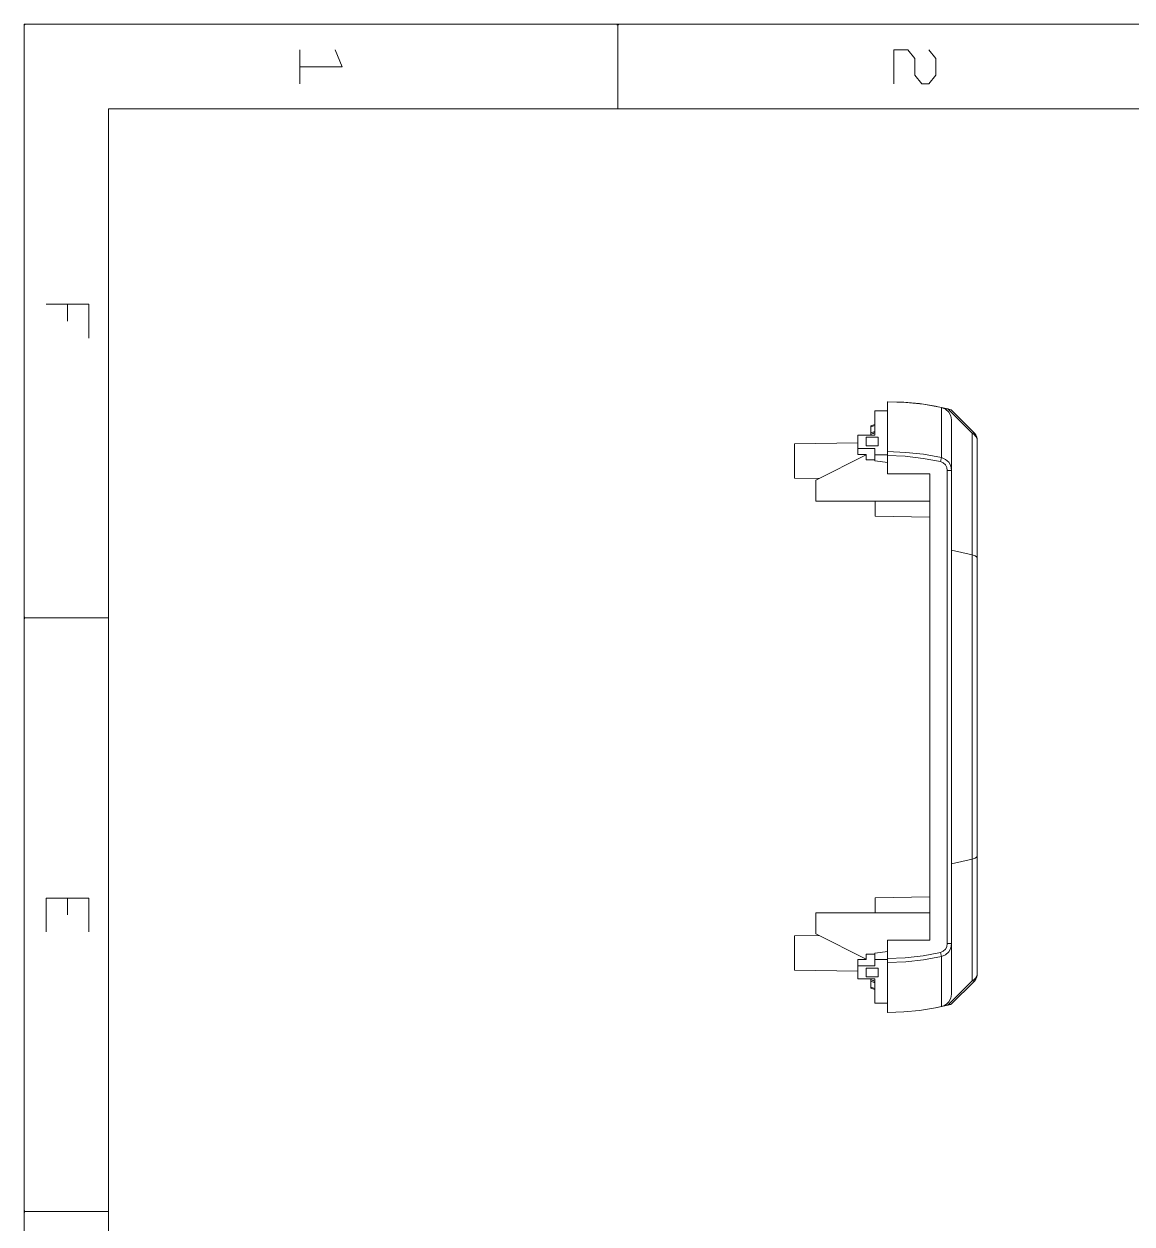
# Model space of a CAD drawing. Header units: millimetres. Extents: x 0 to 204, y 0 to 288.
# Drawn here: x 0 to 89.6, y 190.9 to 288 of the extents above; entities that cross this region are included whole.
import ezdxf

# ---------------------------------------------------------------- set-up
doc = ezdxf.new("R2010")
doc.units = ezdxf.units.MM

msp = doc.modelspace()

# ---------------------------------------------------------------- hatches: boundary and pattern name
h = msp.add_hatch(color=0)
h.dxf.hatch_style = 2
h.paths.add_polyline_path([(0, 287.951333), (0.105833, 287.951333), (0.105833, 287.930167), (0.084667, 287.8455), (0, 287.824333)])
h = msp.add_hatch(color=0)
h.dxf.hatch_style = 2
h.paths.add_polyline_path([(48.090667, 287.951333), (48.090667, 287.930167), (48.0695, 287.8455), (47.984833, 287.824333), (47.900167, 287.8455), (47.879, 287.930167), (47.879, 287.951333)])
h = msp.add_hatch(color=0)
h.dxf.hatch_style = 2
h.paths.add_polyline_path([(0, 240.051167), (0.084667, 240.03), (0.105833, 239.945333), (0.084667, 239.860667), (0, 239.8395)])
h = msp.add_hatch(color=0)
h.dxf.hatch_style = 2
h.paths.add_polyline_path([(0, 192.066333), (0.084667, 192.045167), (0.105833, 191.9605), (0.084667, 191.875833), (0, 191.854667)])

# ---------------------------------------------------------------- linework, layer by layer
at = {"color": 0, "lineweight": 0}
for points in [[(0, 287.930167), (203.581, 287.930167)], [(0, 287.930167), (0, 0)], [(0, 287.930167), (203.581, 287.930167)], [(0, 0), (0, 287.930167)], [(0, 287.930167), (0.021167, 287.930167)], [(47.984833, 287.930167), (47.984833, 281.093333)], [(25.146, 285.855833), (25.7175, 284.48), (22.2885, 284.48)], [(22.2885, 285.855833), (22.2885, 283.104167)], [(73.130833, 285.855833), (73.702333, 285.157333), (73.702333, 283.802667), (73.130833, 283.104167), (72.559333, 283.104167), (71.987833, 283.802667), (71.987833, 285.157333), (71.4375, 285.855833), (70.2945, 285.855833), (70.2945, 283.104167)], [(6.836833, 281.093333), (6.836833, 6.836833)], [(6.836833, 281.093333), (196.744167, 281.093333)], [(1.799167, 265.303), (5.228167, 265.303), (5.228167, 262.551333)], [(3.513667, 265.303), (3.513667, 263.927167)], [(69.7865, 257.407833), (69.7865, 251.587)], [(74.146833, 256.942167), (72.7075, 257.217333), (71.268167, 257.3655), (69.7865, 257.407833)], [(74.908833, 256.772833), (73.66, 257.048), (72.39, 257.259667), (71.098833, 257.386667), (69.807667, 257.407833)], [(69.7865, 256.667), (68.7705, 256.667)], [(68.7705, 254.719667), (68.7705, 256.667)], [(74.146833, 252.899333), (74.146833, 256.942167)], [(74.146833, 256.942167), (74.676, 256.836333), (74.824167, 256.794)], [(74.146833, 256.942167), (74.4855, 256.815167), (74.760667, 256.561167), (74.908833, 256.264833), (74.972333, 255.947333)], [(76.6445, 254.867833), (74.676, 256.836333)], [(74.93, 256.772833), (74.824167, 256.794)], [(76.813833, 254.867833), (74.93, 256.772833)], [(68.453, 255.4605), (68.7705, 255.5875)], [(68.7705, 255.502833), (68.453, 255.375833)], [(68.453, 255.4605), (68.453, 254.719667)], [(74.972333, 255.947333), (74.972333, 209.528833)], [(68.7705, 254.719667), (67.394667, 254.719667)], [(67.394667, 254.719667), (67.394667, 253.153333)], [(69.045667, 254.550333), (68.072, 254.550333)], [(68.072, 253.851833), (68.072, 254.550333)], [(68.453, 254.889), (68.7705, 255.016)], [(68.7705, 254.910167), (68.707, 254.889), (68.622333, 254.846667), (68.453, 254.783167)], [(69.045667, 253.851833), (69.045667, 254.550333)], [(76.813833, 254.867833), (76.729167, 254.889), (76.6445, 254.867833), (76.7715, 254.783167), (76.940833, 254.613833), (77.0255, 254.402167)], [(76.6445, 254.867833), (76.6445, 210.608333)], [(77.0255, 254.402167), (77.004333, 254.5715), (76.919667, 254.740833), (76.813833, 254.867833)], [(77.0255, 254.402167), (77.0255, 211.074)], [(67.394667, 254.084667), (62.272333, 254)], [(62.272333, 251.248333), (62.272333, 254)], [(68.7705, 253.640167), (67.394667, 253.640167)], [(68.7705, 252.645333), (68.7705, 253.640167)], [(74.146833, 252.899333), (72.7075, 253.1745), (71.268167, 253.322667), (69.7865, 253.386167)], [(68.072, 253.111), (63.986833, 251.079)], [(68.072, 253.153333), (67.394667, 253.153333)], [(68.072, 253.153333), (68.072, 252.73)], [(68.072, 252.73), (68.7705, 252.708833)], [(69.7865, 253.132167), (68.7705, 253.132167)], [(69.807667, 252.497167), (68.7705, 252.645333)], [(74.083333, 252.581833), (72.665167, 252.835833), (71.225833, 253.005167), (69.7865, 253.068667)], [(74.083333, 252.581833), (74.146833, 252.899333)], [(74.6125, 251.862167), (74.591333, 252.095), (74.4855, 252.306667), (74.295, 252.476), (74.083333, 252.581833)], [(74.972333, 251.862167), (74.908833, 252.222), (74.7395, 252.518333), (74.4855, 252.751167), (74.146833, 252.899333)], [(64.262, 251.206), (62.272333, 251.248333)], [(69.7865, 251.587), (73.2155, 251.587)], [(73.2155, 213.889167), (73.2155, 251.587)], [(74.6125, 251.862167), (74.972333, 251.862167)], [(74.6125, 213.614), (74.6125, 251.862167)], [(63.986833, 249.3645), (63.986833, 251.079)], [(73.2155, 249.3645), (63.986833, 249.3645)], [(68.791667, 248.158), (68.791667, 249.3645)], [(73.2155, 248.0945), (68.791667, 248.158)], [(74.972333, 245.4275), (76.6445, 245.0465)], [(76.6445, 245.0465), (76.877333, 244.961833), (76.983167, 244.877167), (77.0255, 244.771333)], [(0, 239.945333), (6.836833, 239.945333)], [(74.972333, 220.048667), (76.6445, 220.429667)], [(76.6445, 220.429667), (76.877333, 220.514333), (76.983167, 220.599), (77.0255, 220.704833)], [(1.799167, 217.297), (5.228167, 217.297), (5.228167, 214.5665)], [(1.799167, 217.297), (1.799167, 214.5665)], [(3.513667, 217.297), (3.513667, 215.942333)], [(73.2155, 217.381667), (68.791667, 217.318167)], [(68.791667, 216.111667), (68.791667, 217.318167)], [(63.986833, 214.397167), (63.986833, 216.111667)], [(73.2155, 216.111667), (63.986833, 216.111667)], [(63.986833, 214.397167), (68.072, 212.344)], [(64.262, 214.270167), (62.272333, 214.227833)], [(62.272333, 211.476167), (62.272333, 214.227833)], [(69.7865, 208.047167), (69.7865, 213.889167)], [(69.7865, 213.889167), (73.2155, 213.889167)], [(74.083333, 212.894333), (74.295, 213.000167), (74.4855, 213.148333), (74.591333, 213.36), (74.6125, 213.614)], [(74.146833, 212.576833), (74.4855, 212.703833), (74.7395, 212.957833), (74.908833, 213.254167), (74.972333, 213.614)], [(74.6125, 213.614), (74.972333, 213.614)], [(68.7705, 212.767333), (68.072, 212.746167)], [(68.072, 212.746167), (68.072, 212.322833)], [(68.7705, 212.830833), (69.807667, 212.979)], [(68.7705, 211.814833), (68.7705, 212.830833)], [(69.7865, 212.4075), (71.225833, 212.471), (72.665167, 212.619167), (74.083333, 212.894333)], [(69.7865, 212.09), (71.268167, 212.132333), (72.7075, 212.301667), (74.146833, 212.576833)], [(74.083333, 212.894333), (74.146833, 212.576833)], [(74.146833, 208.512833), (74.146833, 212.576833)], [(67.394667, 211.3915), (62.272333, 211.476167)], [(67.394667, 212.322833), (67.394667, 210.7565)], [(68.072, 212.322833), (67.394667, 212.322833)], [(68.7705, 211.814833), (67.394667, 211.814833)], [(68.072, 210.925833), (68.072, 211.624333)], [(69.7865, 212.322833), (68.7705, 212.322833)], [(69.045667, 210.925833), (69.045667, 211.624333)], [(68.7705, 210.7565), (67.394667, 210.7565)], [(69.045667, 210.925833), (68.072, 210.925833)], [(68.453, 210.7565), (68.453, 210.015667)], [(68.453, 210.693), (68.622333, 210.6295), (68.707, 210.587167), (68.7705, 210.566)], [(68.7705, 210.439), (68.453, 210.566)], [(68.7705, 208.809167), (68.7705, 210.7565)], [(74.676, 208.639833), (76.6445, 210.608333)], [(74.93, 208.703333), (76.813833, 210.587167)], [(77.0255, 211.074), (76.940833, 210.841167), (76.7715, 210.671833), (76.6445, 210.608333), (76.729167, 210.587167), (76.813833, 210.587167)], [(76.813833, 210.587167), (76.919667, 210.735333), (77.004333, 210.904667), (77.0255, 211.074)], [(68.453, 210.100333), (68.7705, 209.973333)], [(68.7705, 209.888667), (68.453, 210.015667)], [(69.7865, 208.809167), (68.7705, 208.809167)], [(69.7865, 208.047167), (71.098833, 208.0895), (72.39, 208.2165), (73.66, 208.428167), (74.93, 208.703333)], [(69.807667, 208.047167), (71.098833, 208.0895), (72.39, 208.2165), (73.66, 208.407), (74.908833, 208.682167)], [(74.591333, 208.745667), (74.400833, 208.5975), (74.146833, 208.534)], [(74.591333, 208.745667), (74.760667, 208.915)], [(74.972333, 209.528833), (74.908833, 209.211333), (74.760667, 208.915)], [(0, 191.9605), (6.836833, 191.9605)]]:
    msp.add_lwpolyline(points, dxfattribs=at)
for points in [[(68.072, 253.851833), (69.045667, 253.851833)], [(69.045667, 211.624333), (68.072, 211.624333)]]:
    msp.add_lwpolyline(points, close=True, dxfattribs=at)

doc.saveas('drawing.dxf')
